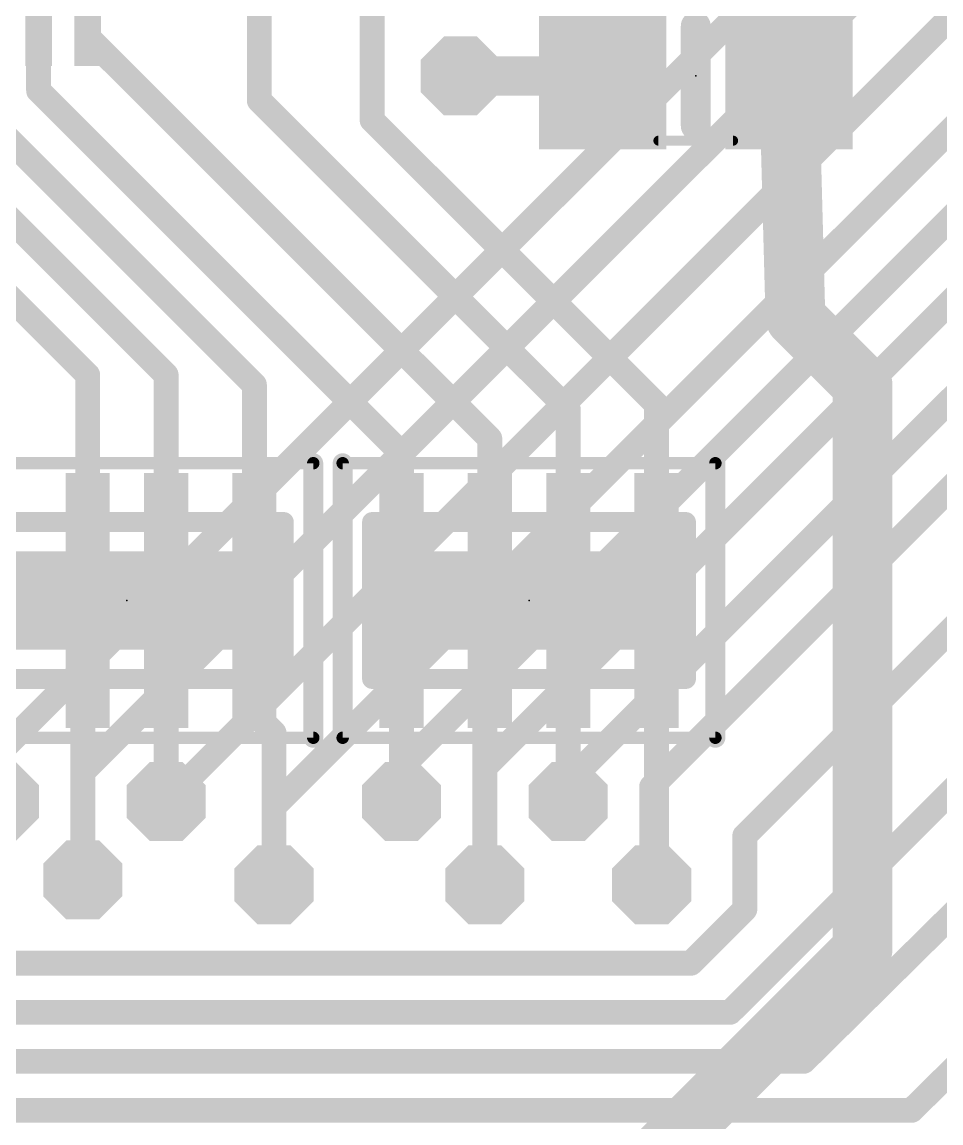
# Model space of a CAD drawing. Extents: x -30 to 79, y -8 to 63.
# Drawn here: x 34.33 to 43.7, y 12.72 to 23.95 of the extents above; entities that cross this region are included whole.
import ezdxf

# ---------------------------------------------------------------- set-up
doc = ezdxf.new("R2010")
doc.units = 0
for name, color, linetype in [('1', 12, 'CONTINUOUS'), ('16', 132, 'CONTINUOUS'), ('18', 3, 'CONTINUOUS'), ('21', 40, 'CONTINUOUS'), ('23', 40, 'CONTINUOUS'), ('39', 12, 'CONTINUOUS'), ('51', 253, 'CONTINUOUS')]:
    doc.layers.add(name, color=color, linetype=linetype)

# ---------------------------------------------------------------- blocks, each defined once
blk = doc.blocks.new('RECT')
blk.add_solid([(-0.5, -0.5), (0.5, -0.5), (-0.5, 0.5), (0.5, 0.5)])
blk = doc.blocks.new('OCTAGONV')
at = {"const_width": 0.5}
blk.add_lwpolyline([(-0.25, -0.1036), (-0.25, 0.1036), (-0.1036, 0.25), (0.1036, 0.25), (0.25, 0.1036), (0.25, -0.1036), (0.1036, -0.25), (-0.1036, -0.25), (-0.25, -0.1036), (-0.25, 0.1036)], dxfattribs=at)

msp = doc.modelspace()

# ---------------------------------------------------------------- linework, layer by layer
at = {"layer": '1'}
for points, const_width in [([(37.9, 26.3), (37.9, 22.95)], 0.254), ([(36.75, 26), (36.75, 23.15)], 0.254), ([(42.15, 23.4), (42.216, 25.2)], 0.254), ([(34.5, 24.25), (34.5, 23.25)], 0.254), ([(35, 24.25), (35, 23.8)], 0.254), ([(35, 23.8), (39.1, 19.7)], 0.254), ([(42.15, 23.4), (42.216, 20.934)], 0.6096), ([(40.25, 23.4), (38.8, 23.4)], 0.4), ([(34.5, 23.25), (38.2, 19.55)], 0.254), ([(36.75, 23.15), (39.9, 20)], 0.254), ([(34, 22.95), (36.7, 20.25)], 0.254), ([(37.9, 22.95), (40.8, 20.05)], 0.254), ([(33.5, 22.65), (35.8, 20.35)], 0.254), ([(33, 22.35), (35, 20.35)], 0.254), ([(42.216, 20.934), (42.9, 20.25)], 0.6096), ([(42.9, 14.489), (42.9, 20.25)], 0.6096), ([(35, 20.35), (35, 18.9)], 0.254), ([(35.8, 20.35), (35.8, 18.9)], 0.254), ([(36.7, 20.25), (36.7, 18.9)], 0.254), ([(39.9, 20), (39.9, 18.9)], 0.254), ([(40.8, 20.05), (40.8, 18.9)], 0.254), ([(39.1, 19.7), (39.1, 18.9)], 0.254), ([(38.2, 19.55), (38.2, 18.9)], 0.254), ([(35, 17.2), (34.95, 17.2)], 0.254), ([(34.95, 17.2), (34.95, 15.2)], 0.254), ([(35.8, 17.2), (35.8, 16)], 0.254), ([(36.7, 17.2), (36.7, 16.9)], 0.254), ([(38.2, 17.2), (38.2, 16)], 0.254), ([(39.1, 17.2), (39.05, 17.15)], 0.254), ([(39.9, 17.2), (39.9, 16)], 0.254), ([(40.8, 17.2), (40.8, 15.15)], 0.254), ([(39.05, 17.15), (39.05, 15.15)], 0.254), ([(36.7, 16.9), (36.9, 16.7)], 0.254), ([(36.9, 16.7), (36.9, 15.15)], 0.254), ([(40.8, 15.15), (40.75, 15.15)], 0.254), ([(42.9, 14.489), (40.603, 12.192)], 0.6096)]:
    msp.add_lwpolyline(points, dxfattribs=dict(at, const_width=const_width))
for points, const_width in [([(35.0449, 23.8449, 1), (34.9551, 23.7551)], 0.127), ([(34.9365, 23.8, 1), (35.0635, 23.8)], 0.127), ([(42.3023, 23.4041, 1), (41.9977, 23.3959)], 0.3048), ([(38.8, 23.5, 1), (38.8, 23.3)], 0.2), ([(40.25, 23.3, 1), (40.25, 23.5)], 0.2), ([(34.5449, 23.2949, 1), (34.4551, 23.2051)], 0.127), ([(42.0865, 23.4023, 1), (42.2135, 23.3977)], 0.127), ([(34.4365, 23.25, 1), (34.5635, 23.25)], 0.127), ([(36.7949, 23.1949, 1), (36.7051, 23.1051)], 0.127), ([(36.6865, 23.15, 1), (36.8135, 23.15)], 0.127), ([(37.9449, 22.9949, 1), (37.8551, 22.9051)], 0.127), ([(37.8365, 22.95, 1), (37.9635, 22.95)], 0.127), ([(42.3238, 21.0418, 1), (42.1082, 20.8262)], 0.3048), ([(42.0637, 20.9299, 1), (42.3683, 20.9381)], 0.3048), ([(43.0524, 20.25, 1), (42.7476, 20.25)], 0.3048), ([(35.0635, 20.35, 1), (34.9365, 20.35)], 0.127), ([(34.9551, 20.3051, 1), (35.0449, 20.3949)], 0.127), ([(35.8635, 20.35, 1), (35.7365, 20.35)], 0.127), ([(35.7551, 20.3051, 1), (35.8449, 20.3949)], 0.127), ([(42.7922, 20.1422, 1), (43.0078, 20.3578)], 0.3048), ([(36.7635, 20.25, 1), (36.6365, 20.25)], 0.127), ([(36.6551, 20.2051, 1), (36.7449, 20.2949)], 0.127), ([(39.9635, 20, 1), (39.8365, 20)], 0.127), ([(39.8551, 19.9551, 1), (39.9449, 20.0449)], 0.127), ([(40.8635, 20.05, 1), (40.7365, 20.05)], 0.127), ([(40.7551, 20.0051, 1), (40.8449, 20.0949)], 0.127), ([(39.1635, 19.7, 1), (39.0365, 19.7)], 0.127), ([(39.0551, 19.6551, 1), (39.1449, 19.7449)], 0.127), ([(38.2635, 19.55, 1), (38.1365, 19.55)], 0.127), ([(38.1551, 19.5051, 1), (38.2449, 19.5949)], 0.127), ([(34.9365, 18.9, 1), (35.0635, 18.9)], 0.127), ([(35.7365, 18.9, 1), (35.8635, 18.9)], 0.127), ([(36.6365, 18.9, 1), (36.7635, 18.9)], 0.127), ([(38.1365, 18.9, 1), (38.2635, 18.9)], 0.127), ([(39.0365, 18.9, 1), (39.1635, 18.9)], 0.127), ([(39.8365, 18.9, 1), (39.9635, 18.9)], 0.127), ([(40.7365, 18.9, 1), (40.8635, 18.9)], 0.127), ([(34.95, 17.2635, 1), (34.95, 17.1365)], 0.127), ([(35.0135, 17.2, 1), (34.8865, 17.2)], 0.127), ([(35, 17.1365, 1), (35, 17.2635)], 0.127), ([(35.8635, 17.2, 1), (35.7365, 17.2)], 0.127), ([(36.7635, 17.2, 1), (36.6365, 17.2)], 0.127), ([(38.2635, 17.2, 1), (38.1365, 17.2)], 0.127), ([(39.1449, 17.1551, 1), (39.0551, 17.2449)], 0.127), ([(39.9635, 17.2, 1), (39.8365, 17.2)], 0.127), ([(40.8635, 17.2, 1), (40.7365, 17.2)], 0.127), ([(39.1135, 17.15, 1), (38.9865, 17.15)], 0.127), ([(39.0051, 17.1949, 1), (39.0949, 17.1051)], 0.127), ([(36.7449, 16.9449, 1), (36.6551, 16.8551)], 0.127), ([(36.6365, 16.9, 1), (36.7635, 16.9)], 0.127), ([(36.9635, 16.7, 1), (36.8365, 16.7)], 0.127), ([(36.8551, 16.6551, 1), (36.9449, 16.7449)], 0.127), ([(35.7365, 16, 1), (35.8635, 16)], 0.127), ([(38.1365, 16, 1), (38.2635, 16)], 0.127), ([(39.8365, 16, 1), (39.9635, 16)], 0.127), ([(40.75, 15.2135, 1), (40.75, 15.0865)], 0.127), ([(40.8, 15.0865, 1), (40.8, 15.2135)], 0.127), ([(34.8865, 15.2, 1), (35.0135, 15.2)], 0.127), ([(36.8365, 15.15, 1), (36.9635, 15.15)], 0.127), ([(38.9865, 15.15, 1), (39.1135, 15.15)], 0.127), ([(40.7365, 15.15, 1), (40.8635, 15.15)], 0.127), ([(43.0078, 14.3812, 1), (42.7922, 14.5968)], 0.3048), ([(42.7476, 14.489, 1), (43.0524, 14.489)], 0.3048)]:
    msp.add_lwpolyline(points, format="xyb", dxfattribs=dict(at, const_width=const_width))
at = {"layer": '16', "const_width": 0.254}
for points in [[(34.1, 16.5), (43.3, 25.7)], [(34.95, 16.3), (43.55, 24.9)], [(35.8, 16), (43.9, 24.1)], [(36.9, 15.95), (44.25, 23.3)], [(38.2, 16.35), (44.35, 22.5)], [(39.05, 16.35), (44.4, 21.7)], [(39.9, 16.2), (44.6, 20.9)], [(40.75, 16.15), (44.7, 20.1)], [(41.7, 15.65), (45.35, 19.3)], [(41.55, 13.85), (46.2, 18.5)], [(42.3, 13.35), (46.7, 17.7)], [(43.4, 12.85), (47.5, 16.9)], [(34.95, 15.2), (34.95, 16.3)], [(38.2, 16), (38.2, 16.35)], [(39.05, 15.15), (39.05, 16.35)], [(39.9, 16), (39.9, 16.2)], [(40.75, 15.15), (40.75, 16.15)], [(36.9, 15.15), (36.9, 15.95)], [(41.7, 14.9), (41.7, 15.65)], [(41.15, 14.35), (41.7, 14.9)], [(41.15, 14.35), (28.95, 14.35)], [(28.45, 13.85), (41.55, 13.85)], [(42.3, 13.35), (27.75, 13.35)], [(29.15, 12.85), (43.4, 12.85)]]:
    msp.add_lwpolyline(points, dxfattribs=at)
at = {"layer": '16', "const_width": 0.127}
for points in [[(35.0135, 16.3, 1), (34.8865, 16.3)], [(34.9051, 16.3449, 1), (34.9949, 16.2551)], [(38.2635, 16.35, 1), (38.1365, 16.35)], [(38.1551, 16.3949, 1), (38.2449, 16.3051)], [(39.1135, 16.35, 1), (38.9865, 16.35)], [(39.0051, 16.3949, 1), (39.0949, 16.3051)], [(39.9635, 16.2, 1), (39.8365, 16.2)], [(39.8551, 16.2449, 1), (39.9449, 16.1551)], [(40.8135, 16.15, 1), (40.6865, 16.15)], [(40.7051, 16.1949, 1), (40.7949, 16.1051)], [(35.7551, 16.0449, 1), (35.8449, 15.9551)], [(36.9635, 15.95, 1), (36.8365, 15.95)], [(36.8551, 15.9949, 1), (36.9449, 15.9051)], [(38.1365, 16, 1), (38.2635, 16)], [(39.8365, 16, 1), (39.9635, 16)], [(41.7635, 15.65, 1), (41.6365, 15.65)], [(41.6551, 15.6949, 1), (41.7449, 15.6051)], [(34.8865, 15.2, 1), (35.0135, 15.2)], [(36.8365, 15.15, 1), (36.9635, 15.15)], [(38.9865, 15.15, 1), (39.1135, 15.15)], [(40.6865, 15.15, 1), (40.8135, 15.15)], [(41.6365, 14.9, 1), (41.7635, 14.9)], [(41.7449, 14.8551, 1), (41.6551, 14.9449)], [(41.1051, 14.3949, 1), (41.1949, 14.3051)], [(41.15, 14.2865, 1), (41.15, 14.4135)], [(41.5051, 13.8949, 1), (41.5949, 13.8051)], [(41.55, 13.7865, 1), (41.55, 13.9135)], [(42.3, 13.2865, 1), (42.3, 13.4135)], [(42.2554, 13.3952, 1), (42.3446, 13.3048)], [(43.3554, 12.8952, 1), (43.4446, 12.8048)], [(43.4, 12.7865, 1), (43.4, 12.9135)]]:
    msp.add_lwpolyline(points, format="xyb", dxfattribs=at)
at = {"layer": '21'}
for points, const_width in [([(41.2, 22.892), (41.2, 23.908)], 0.3048), ([(37.3, 19.45), (37.3, 16.65)], 0.2032), ([(37.6, 16.65), (37.6, 19.45)], 0.2032), ([(41.4, 19.45), (41.4, 16.65)], 0.2032)]:
    msp.add_lwpolyline(points, dxfattribs=dict(at, const_width=const_width))
for points, const_width in [([(41.2762, 23.908, 1), (41.1238, 23.908)], 0.1524), ([(41.1238, 22.892, 1), (41.2762, 22.892)], 0.1524), ([(37.3508, 19.45, 1), (37.2492, 19.45)], 0.1016), ([(37.6508, 19.45, 1), (37.5492, 19.45)], 0.1016), ([(41.4508, 19.45, 1), (41.3492, 19.45)], 0.1016), ([(37.2492, 16.65, 1), (37.3508, 16.65)], 0.1016), ([(37.5492, 16.65, 1), (37.6508, 16.65)], 0.1016), ([(41.3492, 16.65, 1), (41.4508, 16.65)], 0.1016)]:
    msp.add_lwpolyline(points, format="xyb", dxfattribs=dict(at, const_width=const_width))
at = {"layer": '23'}
for p in [(41.2, 23.4), (35.4, 18.05), (39.5, 18.05)]:
    msp.add_point(p, dxfattribs=at)
at = {"layer": '39', "const_width": 0.127}
for points in [[(37.3, 19.45), (33.5, 19.45)], [(37.3, 19.45), (37.3, 16.65)], [(37.6, 16.65), (37.6, 19.45)], [(41.4, 19.45), (37.6, 19.45)], [(41.4, 19.45), (41.4, 16.65)], [(37.3, 16.65), (33.5, 16.65)], [(41.4, 16.65), (37.6, 16.65)]]:
    msp.add_lwpolyline(points, dxfattribs=at)
at = {"layer": '39', "const_width": 0.0635}
for points in [[(37.3318, 19.45, 1), (37.2683, 19.45)], [(37.3, 19.4183, 1), (37.3, 19.4817)], [(37.6318, 19.45, 1), (37.5682, 19.45)], [(37.6, 19.4817, 1), (37.6, 19.4183)], [(41.4318, 19.45, 1), (41.3682, 19.45)], [(41.4, 19.4183, 1), (41.4, 19.4817)], [(37.2683, 16.65, 1), (37.3318, 16.65)], [(37.3, 16.6183, 1), (37.3, 16.6818)], [(37.5682, 16.65, 1), (37.6318, 16.65)], [(37.6, 16.6818, 1), (37.6, 16.6183)], [(41.3682, 16.65, 1), (41.4318, 16.65)], [(41.4, 16.6183, 1), (41.4, 16.6818)]]:
    msp.add_lwpolyline(points, format="xyb", dxfattribs=at)
at = {"layer": '51'}
for points, const_width in [([(41.581, 22.74), (40.819, 22.74)], 0.1016), ([(33.8, 18.85), (37, 18.85)], 0.2032), ([(37, 18.85), (37, 17.25)], 0.2032), ([(37.9, 17.25), (37.9, 18.85)], 0.2032), ([(37.9, 18.85), (41.1, 18.85)], 0.2032), ([(41.1, 18.85), (41.1, 17.25)], 0.2032), ([(37, 17.25), (33.8, 17.25)], 0.2032), ([(41.1, 17.25), (37.9, 17.25)], 0.2032)]:
    msp.add_lwpolyline(points, dxfattribs=dict(at, const_width=const_width))
for points, const_width in [([(40.819, 22.7654, 1), (40.819, 22.7146)], 0.0508), ([(41.581, 22.7146, 1), (41.581, 22.7654)], 0.0508), ([(37.0508, 18.85, 1), (36.9492, 18.85)], 0.1016), ([(37, 18.7992, 1), (37, 18.9008)], 0.1016), ([(37.9508, 18.85, 1), (37.8492, 18.85)], 0.1016), ([(37.9, 18.9008, 1), (37.9, 18.7992)], 0.1016), ([(41.1508, 18.85, 1), (41.0492, 18.85)], 0.1016), ([(41.1, 18.7992, 1), (41.1, 18.9008)], 0.1016), ([(36.9492, 17.25, 1), (37.0508, 17.25)], 0.1016), ([(37, 17.1992, 1), (37, 17.3008)], 0.1016), ([(37.9, 17.3008, 1), (37.9, 17.1992)], 0.1016), ([(37.8492, 17.25, 1), (37.9508, 17.25)], 0.1016), ([(41.0492, 17.25, 1), (41.1508, 17.25)], 0.1016), ([(41.1, 17.1992, 1), (41.1, 17.3008)], 0.1016)]:
    msp.add_lwpolyline(points, format="xyb", dxfattribs=dict(at, const_width=const_width))

# ---------------------------------------------------------------- block references
at = {"layer": '1', "xscale": 0.27, "yscale": 1.5}
for p in [(34.5, 24.25), (35, 24.25)]:
    msp.add_blockref('RECT', p, dxfattribs=at)
at = {"layer": '1', "rotation": 180}
for p, xscale, yscale in [((40.25, 23.4), 1.3, 1.5), ((42.15, 23.4), 1.3, 1.5), ((35, 18.9), 0.45, 0.9), ((35.8, 18.9), 0.45, 0.9), ((36.7, 18.9), 0.45, 0.9), ((38.2, 18.9), 0.45, 0.9), ((39.1, 18.9), 0.45, 0.9), ((39.9, 18.9), 0.45, 0.9), ((40.8, 18.9), 0.45, 0.9), ((35, 17.2), 0.45, 0.9), ((35.8, 17.2), 0.45, 0.9), ((36.7, 17.2), 0.45, 0.9), ((38.2, 17.2), 0.45, 0.9), ((39.1, 17.2), 0.45, 0.9), ((39.9, 17.2), 0.45, 0.9), ((40.8, 17.2), 0.45, 0.9)]:
    msp.add_blockref('RECT', p, dxfattribs=dict(at, xscale=xscale, yscale=yscale))
at = {"layer": '18', "xscale": 0.8064, "yscale": 0.8064}
for p in [(38.8, 23.4), (38.8, 23.4), (34.1, 16), (34.1, 16), (35.8, 16), (35.8, 16), (38.2, 16), (38.2, 16), (39.9, 16), (39.9, 16), (34.95, 15.2), (34.95, 15.2), (36.9, 15.15), (36.9, 15.15), (39.05, 15.15), (39.05, 15.15), (40.75, 15.15), (40.75, 15.15)]:
    msp.add_blockref('OCTAGONV', p, dxfattribs=at)
at = {"layer": '51', "xscale": 0.7501, "yscale": 1.4501, "rotation": 180}
for p in [(40.4693, 23.3988), (41.9171, 23.3988)]:
    msp.add_blockref('RECT', p, dxfattribs=at)
at = {"layer": '51', "xscale": 3.1, "rotation": 180}
for p in [(35.4, 18.05), (39.5, 18.05)]:
    msp.add_blockref('RECT', p, dxfattribs=at)

doc.saveas('drawing.dxf')
